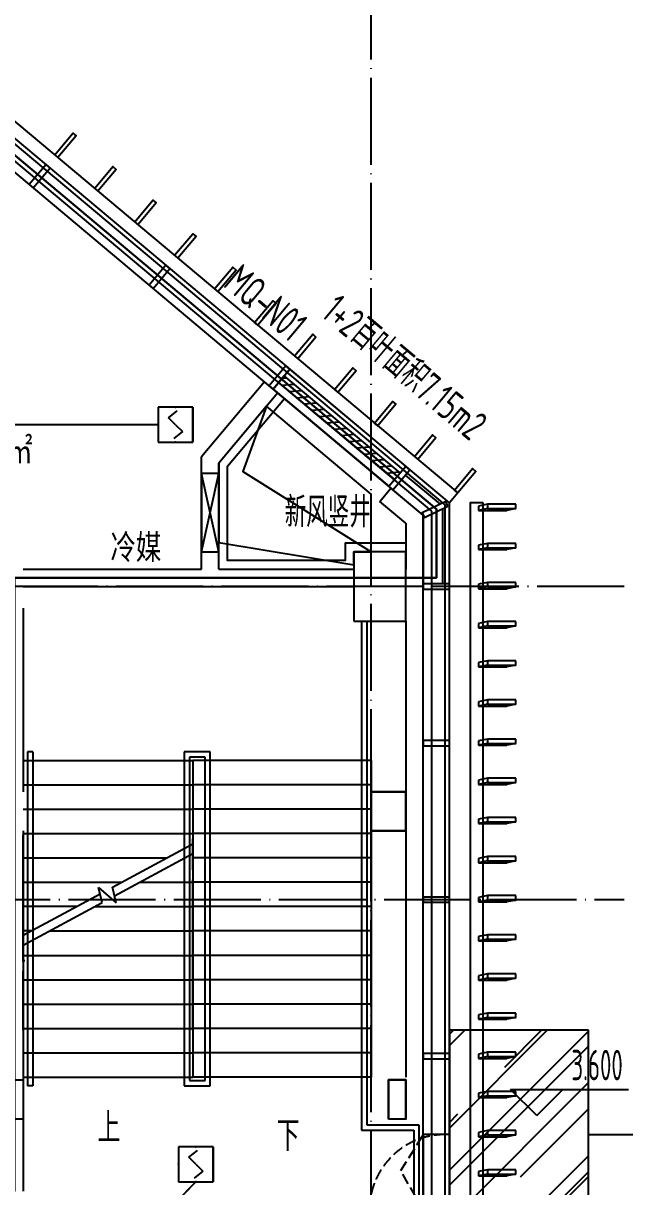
# Model space of a CAD drawing. Extents: x -1262219 to 73468, y -207485 to 163917.
# Drawn here: x -626875 to -619958, y 73500 to 86875 of the extents above; entities that cross this region are included whole.
import ezdxf
from ezdxf.enums import TextEntityAlignment as Align

# ---------------------------------------------------------------- set-up
doc = ezdxf.new("R2010")
doc.units = 0
doc.header["$LTSCALE"] = 500
doc.header["$MEASUREMENT"] = 0
for name, pattern in [('13#楼幕墙$0$DASH', [0.35, 0.25, -0.1]), ('X-104 13#平面$0$ACAD_ISO05W100', [34, 24, -3, 0.5, -3, 0.5, -3]), ('X-104 13#平面$0$DOTE', [2.42, 2, -0.2, 0.02, -0.2])]:
    doc.linetypes.add(name, pattern=pattern)
doc.layers.get('0').update_dxf_attribs({"linetype": 'CONTINUOUS'})
for name, color, linetype in [('13#楼幕墙$0$A-C_幕墙龙骨', 133, 'CONTINUOUS'), ('13#楼幕墙$0$A-C_玻璃幕墙', 140, 'CONTINUOUS'), ('13#楼幕墙$0$A-C_窗', 140, 'CONTINUOUS'), ('13#楼幕墙$0$A-TECH_结构', 21, 'CONTINUOUS'), ('13#楼幕墙$0$A-金属背板', 30, 'CONTINUOUS'), ('13#楼幕墙$0$D-铝板', 181, 'CONTINUOUS'), ('EQUIP-消防', 3, 'CONTINUOUS'), ('WIRE-消防', 4, 'TG_FS'), ('X-104 13#平面$0$01-标注_标高', 200, 'CONTINUOUS'), ('X-104 13#平面$0$01-标注_符号', 200, 'CONTINUOUS'), ('X-104 13#平面$0$02-TEXT_房间', 7, 'CONTINUOUS'), ('X-104 13#平面$0$02-TEXT_标注', 130, 'CONTINUOUS'), ('X-104 13#平面$0$A-C_玻璃幕墙', 140, 'CONTINUOUS'), ('X-104 13#平面$0$A-E_栏杆', 232, 'CONTINUOUS'), ('X-104 13#平面$0$A-E_电梯', 171, 'CONTINUOUS'), ('X-104 13#平面$0$A-SUR_保温', 222, 'CONTINUOUS'), ('X-104 13#平面$0$A-TECH_暖通', 6, 'CONTINUOUS'), ('X-104 13#平面$0$A-TECH_结构', 21, 'CONTINUOUS'), ('X-104 13#平面$0$A_AXIS-轴线', 36, 'X-104 13#平面$0$DOTE'), ('X-104 13#平面$0$A_STR-砌块墙', 121, 'CONTINUOUS'), ('X-104 13#平面$0$A_STR-砼柱', 51, 'CONTINUOUS'), ('X-104 13#平面$0$DIM_SYMB', 3, 'CONTINUOUS'), ('X-104 13#平面$0$EH_玻璃', 156, 'CONTINUOUS'), ('X-104 13#平面$0$s-colu', 40, 'CONTINUOUS')]:
    doc.layers.add(name, color=color, linetype=linetype)
doc.layers.add('X-104 13#平面$0$000套内', color=226, linetype='CONTINUOUS', lineweight=30, plot=False)
doc.layers.add('X-104 13#平面$0$04-不打印_辅助线', color=165, linetype='CONTINUOUS', plot=False)
doc.styles.add('_TEL_DIM', font='SIMPLEX', dxfattribs={"width": 0.8, "height": 3.5, "bigfont": 'JD'})
doc.styles.add('TG_LINETYPE', font='SIMPLEX', dxfattribs={"width": 0.8, "height": 3, "bigfont": 'HZTXT'})
doc.styles.add('X-104 13#平面$0$_TCH_DIM', font='ros1.shx', dxfattribs={"width": 0.8, "bigfont": 'jd.shx'})
doc.styles.add('X-104 13#平面$0$_TCH_SPACE', font='STXIHEI.TTF', dxfattribs={"width": 0.75, "height": 5})
doc.styles.add('X-104 13#平面$0$Standard', font='ros1.shx', dxfattribs={"width": 0.75, "bigfont": 'jd.shx'})
doc.linetypes.add('TG_FS', pattern='A,2,-0.6,["FS",TG_LINETYPE,S=0.1,R=0,X=-0.5,Y=-0.15],0', length=2.6)

# ---------------------------------------------------------------- blocks, each defined once
blk = doc.blocks.new('*U155')
h = blk.add_hatch()
h.set_pattern_fill('ANSI31', color=256, scale=50)
h.set_pattern_definition([(45, (-56212.376, 120006.8), (-56.1266, 56.1266), [])])
h.paths.add_polyline_path([(-1740, 100), (0, 100), (0, 200), (-1740, 200)])
for points in [[(-1740, 0), (0, 0), (0, 300), (-1740, 300)], [(-1740, 100), (0, 100), (0, 200), (-1740, 200)]]:
    blk.add_lwpolyline(points, close=True)
blk = doc.blocks.new('13#楼幕墙$0$llllei')
for p, q in [((325, 50), (0, 50)), ((0, 50), (0, 0)), ((0, 0), (325, 0)), ((325, 0), (325, 50))]:
    blk.add_line(p, q)
for points in [[(0, 50), (-105, 29)], [(-105, 29), (-105, -21)], [(0, 0), (-105, -21)], [(325, 0), (220, -21)], [(-105, -21), (220, -21)]]:
    blk.add_lwpolyline(points)
blk = doc.blocks.new('13#楼幕墙$0$eeeessew')
blk.add_lwpolyline([(50, 0), (0, 0), (0, 325), (50, 325)], close=True)
blk = doc.blocks.new('13#楼幕墙$0$A$C7A413A1D')
blk.add_lwpolyline([(-70, -300), (-10, -300), (-10, 0), (-70, 0)], close=True)
blk = doc.blocks.new('13#楼幕墙$0$A$C2B4E24BF')
at = {"linetype": '13#楼幕墙$0$DASH'}
for points in [[(5, 50), (5, 920)], [(5, 300), (460, 557), (875, 300)]]:
    blk.add_lwpolyline(points, dxfattribs=at)
blk.add_lwpolyline([(5, 0), (875, 0), (875, 300), (5, 300)], close=True)
blk.add_arc((5, 50), 870, 0, 90, dxfattribs=at)
blk = doc.blocks.new('13#楼幕墙')
at = {"layer": '13#楼幕墙$0$A-C_玻璃幕墙'}
for p, q in [((58400, 81360), (53293, 85645)), ((58350, 81337), (53288, 85584)), ((58200, 81267), (53272, 85402)), ((58350, 61350), (58350, 81337)), ((58400, 61300), (58400, 81360)), ((58200, 61500), (58200, 81267)), ((58790, 80940), (58790, 81228))]:
    blk.add_line(p, q, dxfattribs=at)
at = {"layer": '13#楼幕墙$0$A-TECH_结构'}
blk.add_lwpolyline([(4402, 77600), (-600, 77600), (-600, 60000), (21800, 60000), (21800, 61600), (58100, 61600), (58100, 81220), (53261, 85280), (38100, 76527), (38100, 72300), (12410, 72300), (4402, 77600)], dxfattribs=at)
at = {"layer": '13#楼幕墙$0$A-金属背板'}
for p, q in [((57892, 81681), (58293, 81345)), ((58320, 81292), (58320, 80430))]:
    blk.add_line(p, q, dxfattribs=at)
at = {"layer": '13#楼幕墙$0$D-铝板'}
blk.add_lwpolyline([(53309, 85827), (58496, 81475), (58400, 81360), (53293, 85645)], dxfattribs=at)
blk.add_lwpolyline([(58790, 81360), (58640, 81360), (58640, 61200), (58790, 61050), (58790, 81360)], close=True, dxfattribs=at)
at = {"layer": '13#楼幕墙$0$A-C_幕墙龙骨'}
for p, rotation in [((53815, 85207), 319.9999999999213), ((55194, 84050), 319.9999999999213), ((56573, 82893), 319.9999999999213), ((57951, 81736), 319.9999999999213), ((58083, 81256), 115.488553916933), ((58100, 80440), 90), ((58100, 78640), 90), ((58100, 76840), 90), ((58100, 75040), 90)]:
    blk.add_blockref('13#楼幕墙$0$A$C7A413A1D', p, dxfattribs=dict(at, rotation=rotation))
at = {"layer": '13#楼幕墙$0$A-C_窗'}
for name, p, rotation in [('*U155', (56565, 82900), 140.0000000000023), ('13#楼幕墙$0$A$C2B4E24BF', (58400, 73225), 90)]:
    blk.add_blockref(name, p, dxfattribs=dict(at, rotation=rotation))
at = {"layer": '13#楼幕墙$0$D-铝板', "rotation": 320.000000000001}
for p in [(53861, 85364), (54321, 84978), (54781, 84593), (55240, 84207), (55700, 83821), (56160, 83436), (56619, 83050), (57079, 82664), (57538, 82279), (57998, 81893), (58458, 81507)]:
    blk.add_blockref('13#楼幕墙$0$eeeessew', p, dxfattribs=at)
at = {"layer": '13#楼幕墙$0$D-铝板'}
for p in [(58840, 81296), (58840, 80846), (58840, 80396), (58840, 79946), (58840, 79496), (58840, 79046), (58840, 78596), (58840, 78146), (58840, 77696), (58840, 77246), (58840, 76796), (58840, 76346), (58840, 75896), (58840, 75446), (58840, 74996), (58840, 74546), (58840, 74096), (58840, 73646)]:
    blk.add_blockref('13#楼幕墙$0$llllei', p, dxfattribs=at)
blk = doc.blocks.new('X-104 13#平面$0$轴网')
at = {"layer": 'X-104 13#平面$0$A_AXIS-轴线', "linetype": 'X-104 13#平面$0$DOTE'}
for p, q in [((57500, -7401), (57500, 24620.3)), ((60408.4, 18000), (-2925, 18000))]:
    blk.add_line(p, q, dxfattribs=at)
blk = doc.blocks.new('*U84')
blk.add_lwpolyline([(200, 0), (200, 900), (0, 900), (0, 0), (200, 0), (0, 900), (0, 0), (200, 900)])
blk = doc.blocks.new('_FZHK')
blk.add_lwpolyline([(-0.5, -0.5), (0.5, -0.5), (0.5, 0.5), (-0.5, 0.5)], close=True)
blk = doc.blocks.new('X-104 13#平面')
at = {"layer": 'X-104 13#平面$0$EH_玻璃'}
h = blk.add_hatch(dxfattribs=at)
h.set_pattern_fill('AR-RROOF', color=256, scale=600, angle=45)
h.set_pattern_definition([(45, (0, 0), (646.5784, 1724.209), [11430, -1524, 3810, -762]), (45, (447.2, 986), (-1255.44, 177.809), [2286, -251.46, 4572, -571.5]), (45, (-188.6, 727.4), (2440.8336, 3162.8462), [6096, -1066.8, 3048, -762])])
h.paths.add_polyline_path([(60000, 75300), (58400, 75300), (58400, 72900), (60000, 72900)])
at = {"layer": 'X-104 13#平面$0$000套内'}
blk.add_lwpolyline([(4100, 77750), (4100, 68700), (-750, 68700), (-750, 59850), (21950, 59850), (21950, 61450), (58250, 61450), (58250, 71300), (48400, 71300), (48400, 73450), (53400, 73450), (53400, 80500), (58250, 80500), (58250, 81290.1), (53289, 85452.6), (37950, 76613.3), (37950, 72450), (12454.9, 72450), (4447.4, 77750)], close=True, dxfattribs=at)
at = {"layer": 'X-104 13#平面$0$01-标注_标高'}
for p, q in [((59404.2, 74318.4), (59104.2, 74618.4)), ((59104.2, 74618.4), (60460.7, 74618.4)), ((59404.2, 74318.4), (59704.2, 74618.4))]:
    blk.add_line(p, q, dxfattribs=at)
at = {"layer": 'X-104 13#平面$0$01-标注_符号'}
for p, q in [((60000, 74100), (60358.6, 74100)), ((60358.6, 74100), (61776, 74100))]:
    blk.add_line(p, q, dxfattribs=at)
at = {"layer": 'X-104 13#平面$0$A-C_玻璃幕墙'}
blk.add_lwpolyline([(60000, 75300), (58400, 75300), (58400, 72900), (60000, 72900)], close=True, dxfattribs=at)
at = {"layer": 'X-104 13#平面$0$A-E_栏杆'}
for p, q in [((57390, 80000), (57390, 74150)), ((57450, 80000), (57450, 74210)), ((53550, 78500), (53550, 74660)), ((53610, 78500), (53550, 78500)), ((53610, 78500), (53610, 74660)), ((55350, 78500), (55350, 74660)), ((55650, 78500), (55350, 78500)), ((55410, 78440), (55410, 74720)), ((55590, 78440), (55410, 78440)), ((55590, 74720), (55590, 78440)), ((55650, 74660), (55650, 78500)), ((53610, 74660), (53550, 74660)), ((55350, 74660), (55650, 74660)), ((55410, 74720), (55590, 74720)), ((57390, 74150), (57990, 74150)), ((57450, 74210), (58050, 74210)), ((57990, 74150), (57990, 73200)), ((58050, 74210), (58050, 73200))]:
    blk.add_line(p, q, dxfattribs=at)
at = {"layer": 'X-104 13#平面$0$A-E_电梯'}
for p, q in [((57900, 80000), (57900, 74760)), ((53500, 78400), (55450, 78400)), ((55450, 78400), (55450, 74760)), ((57500, 78400), (55450, 78400)), ((57500, 78400), (57500, 74760)), ((53500, 78120), (55450, 78120)), ((57500, 78120), (55450, 78120)), ((53500, 77840), (55450, 77840)), ((57500, 77840), (55450, 77840)), ((53500, 77560), (55450, 77560)), ((53500, 76090.8), (53500, 77540)), ((54524.6, 76943.5), (55450, 77442.8)), ((57500, 77560), (55450, 77560)), ((55450, 77142.8), (55450, 77500)), ((54548.5, 76842.8), (55450, 77329.2)), ((53500, 77280), (55148.2, 77280)), ((57500, 77280), (55450, 77280)), ((53500, 77000), (54629.2, 77000)), ((54407.9, 76767), (54366.7, 76940.6)), ((54366.7, 76940.6), (54567.7, 76761.8)), ((54567.7, 76761.8), (54524.6, 76943.5)), ((54839.8, 77000), (55450, 77000)), ((55450, 75300), (55450, 77029.2)), ((57500, 77000), (55450, 77000)), ((53500, 76390.8), (54384, 76867.7)), ((53500, 76277.2), (54407.9, 76767)), ((54110.2, 76720), (53500, 76720)), ((54320.8, 76720), (55450, 76720)), ((57500, 76720), (55450, 76720)), ((53591.2, 76440), (53500, 76440)), ((53801.8, 76440), (55450, 76440)), ((57500, 76440), (55450, 76440)), ((53500, 76160), (55450, 76160)), ((55450, 76160), (55450, 75300)), ((57500, 76160), (55450, 76160)), ((53500, 76100), (53517, 76100)), ((53500, 75300), (53500, 75977.2)), ((53500, 75880), (55450, 75880)), ((57500, 75880), (55450, 75880)), ((53500, 75600), (55450, 75600)), ((57500, 75600), (55450, 75600)), ((53500, 75320), (55450, 75320)), ((57500, 75320), (55450, 75320)), ((53500, 75040), (55450, 75040)), ((57500, 75040), (55450, 75040)), ((53500, 74760), (55450, 74760)), ((57500, 74760), (55450, 74760))]:
    blk.add_line(p, q, dxfattribs=at)
blk.add_lwpolyline([(57900, 80000), (57900, 76140)], dxfattribs=at)
at = {"layer": 'X-104 13#平面$0$A-SUR_保温'}
blk.add_lwpolyline([(57900, 80900), (57200, 80900), (57200, 80700), (55850, 80700), (55850, 81783.2), (56502.3, 82560.6)], dxfattribs=at)
at = {"layer": 'X-104 13#平面$0$A-TECH_结构'}
blk.add_lwpolyline([(58100, 61600), (58100, 81220), (53261.3, 85280.2), (38100, 76526.8), (38100, 72300), (12409.7, 72300), (4402.3, 77600), (-600, 77600), (-600, 60000), (21800, 60000), (21800, 61600)], close=True, dxfattribs=at)
at = {"layer": 'X-104 13#平面$0$A_AXIS-轴线', "linetype": 'X-104 13#平面$0$DOTE'}
blk.add_line((39500, 76800), (60408.4, 76800), dxfattribs=at)
at = {"layer": 'X-104 13#平面$0$A_STR-砌块墙'}
for p, q in [((56272.5, 82753.4), (55550, 81892.3)), ((56425.7, 82624.9), (56272.5, 82753.4)), ((56425.7, 82624.9), (55750, 81819.6)), ((55550, 80600), (55550, 81892.3)), ((55750, 80600), (55750, 81819.6)), ((57599.5, 81378.9), (57728, 81532.1)), ((58100, 81220), (57728, 81532.1)), ((57900, 81126.8), (57599.5, 81378.9)), ((58100, 81220), (58100, 80500)), ((57900, 81126.8), (57900, 80600)), ((53500, 80600), (55550, 80600)), ((55750, 80600), (57300, 80600)), ((53500, 80400), (55650, 80400)), ((55650, 80400), (57300, 80400)), ((57900, 80400), (57900, 80400)), ((58100, 80400), (57900, 80400)), ((58100, 80500), (58100, 80400)), ((53500, 80150), (53500, 78040)), ((53500, 77590), (53500, 77300)), ((53500, 77300), (53500, 74730)), ((53500, 74280), (53500, 73450))]:
    blk.add_line(p, q, dxfattribs=at)
at = {"layer": 'X-104 13#平面$0$DIM_SYMB'}
blk.add_lwpolyline([(56297.2, 82471.7), (55750, 81819.6), (55750, 80907.6), (57300, 80648.9), (57300, 80800), (57500, 80800), (57500, 81462.5), (56297.2, 82471.7), (56023.7, 81722.2), (57500, 80800)], dxfattribs=at)
for points in [[(56525, 74365.4, 0, 0, 0), (56525, 79400, 0, 0, 0), (54475, 79400, 0, 0, 0), (54475, 77240, 80, 0, 0), (54475, 76940, 0, 0, 0)], [(54475, 74460, 0, 0, 0), (54475, 76267, 80, 0, 0), (54475, 76567, 0, 0, 0)]]:
    blk.add_lwpolyline(points, format="xyseb", dxfattribs=at)
at = {"layer": 'X-104 13#平面$0$s-colu'}
for points in [[(57500, 78040), (57900, 78040), (57900, 77590), (57500, 77590)], [(53300.2, 74278), (53300.2, 74728), (53500.2, 74728), (53500.2, 74278)], [(57700, 74278), (57700, 74728), (57900, 74728), (57900, 74278)]]:
    blk.add_lwpolyline(points, close=True, dxfattribs=at)
blk.add_blockref('X-104 13#平面$0$轴网', (0, 62400))
at = {"layer": 'X-104 13#平面$0$A-TECH_暖通'}
blk.add_blockref('*U84', (55550, 80800), dxfattribs=at)
at = {"layer": 'X-104 13#平面$0$A-TECH_结构'}
blk.add_blockref('13#楼幕墙', (0, 0), dxfattribs=at)
at = {"layer": 'X-104 13#平面$0$A_STR-砼柱'}
for p, xscale, yscale, zscale in [((57600, 80400), 600, 800, 800), ((57700, 77815), 400, 450, 450), ((57800, 74505), 200, 450, 450)]:
    blk.add_blockref('_FZHK', p, dxfattribs=dict(at, xscale=xscale, yscale=yscale, zscale=zscale))
at = {"layer": 'X-104 13#平面$0$01-标注_标高', "color": 7, "style": 'X-104 13#平面$0$_TCH_DIM', "width": 0.64}
blk.add_text('3.600', height=350, dxfattribs=at).set_placement((59803.5, 74723.4))
at = {"layer": 'X-104 13#平面$0$01-标注_符号', "style": 'X-104 13#平面$0$_TCH_SPACE', "width": 0.75}
blk.add_text('建筑面积28.33㎡', height=285.43, dxfattribs=at).set_placement((51419.6, 81817.7))
at = {"layer": 'X-104 13#平面$0$02-TEXT_房间', "style": 'X-104 13#平面$0$_TCH_SPACE', "width": 0.75}
blk.add_text('冷媒', height=285.43, dxfattribs=at).set_placement((54502.5, 80711.8))
at = {"layer": 'X-104 13#平面$0$02-TEXT_标注', "linetype": 'X-104 13#平面$0$ACAD_ISO05W100', "style": 'X-104 13#平面$0$Standard', "width": 0.75}
blk.add_text('MQ-N01', height=350, rotation=320.00048, dxfattribs=at).set_placement((55784.8, 83858))
at = {"layer": 'X-104 13#平面$0$02-TEXT_标注', "style": 'X-104 13#平面$0$Standard', "width": 0.75}
blk.add_text('新风竖井', height=347.29, dxfattribs=at).set_placement((56506, 81081.5))
at = {"layer": 'X-104 13#平面$0$04-不打印_辅助线', "style": 'X-104 13#平面$0$Standard', "width": 0.75}
blk.add_text('1+2百叶面积7.15m2', height=347.287, rotation=320, dxfattribs=at).set_placement((56909.7, 83513.5))
at = {"layer": 'X-104 13#平面$0$DIM_SYMB', "color": 7, "style": 'X-104 13#平面$0$_TCH_DIM', "width": 0.8}
for s, p in [('上', (54352.4, 74005)), ('下', (56413.2, 73910.4))]:
    blk.add_text(s, height=347.3, dxfattribs=at).set_placement(p)
blk = doc.blocks.new('$equip_U$00000201(HT0787)')
at = {"color": 3}
for p, q in [((0.5, 0.5), (-0.5, 0.5)), ((-0.5, 0.5), (-0.5, -0.5)), ((-0.2, 0.2), (0.05, 0.4)), ((0.5, -0.5), (0.5, 0.5)), ((0, 0), (-0.2, 0.2)), ((0, 0), (0.2, -0.2)), ((0.2, -0.2), (-0.05, -0.4)), ((-0.5, -0.5), (0.5, -0.5))]:
    blk.add_line(p, q, dxfattribs=at)
for points, const_width in [([(-0.5, 0.5), (0.5, 0.5)], 0.025), ([(-0.5, -0.5), (-0.5, 0.5)], 0.025), ([(0.05, 0.4), (-0.2, 0.2), (0.2, -0.2), (-0.05, -0.4)], 0.0125), ([(0.5, 0.5), (0.5, -0.5)], 0.025), ([(0.5, -0.5), (-0.5, -0.5)], 0.025)]:
    blk.add_lwpolyline(points, dxfattribs=dict(at, const_width=const_width))
blk.add_lwpolyline([(0.5, 0.5), (0.5, -0.5)], dxfattribs=at)
for p in [(0, 0.5), (-0.5, 0), (0.5, 0), (0, -0.5)]:
    blk.add_point(p)
at = {"color": 7, "style": '_TEL_DIM', "flags": 1}
blk.add_attdef('A', text='', height=0.000025, dxfattribs=at).set_placement((0, 0), align=Align.MIDDLE_CENTER)

msp = doc.modelspace()

# ---------------------------------------------------------------- linework, layer by layer
at = {"layer": 'WIRE-消防', "const_width": 20}
for points in [[(-629425, 82260), (-625325, 82260)], [(-627175, 71200), (-624890, 73558)]]:
    msp.add_lwpolyline(points, dxfattribs=at)

# ---------------------------------------------------------------- block references
msp.add_blockref('X-104 13#平面', (-680375, 0))
at = {"layer": 'EQUIP-消防', "xscale": 400, "yscale": 400, "zscale": 400}
for p in [(-625125, 82260), (-624890, 73758)]:
    msp.add_blockref('$equip_U$00000201(HT0787)', p, dxfattribs=at)

doc.saveas('drawing.dxf')
